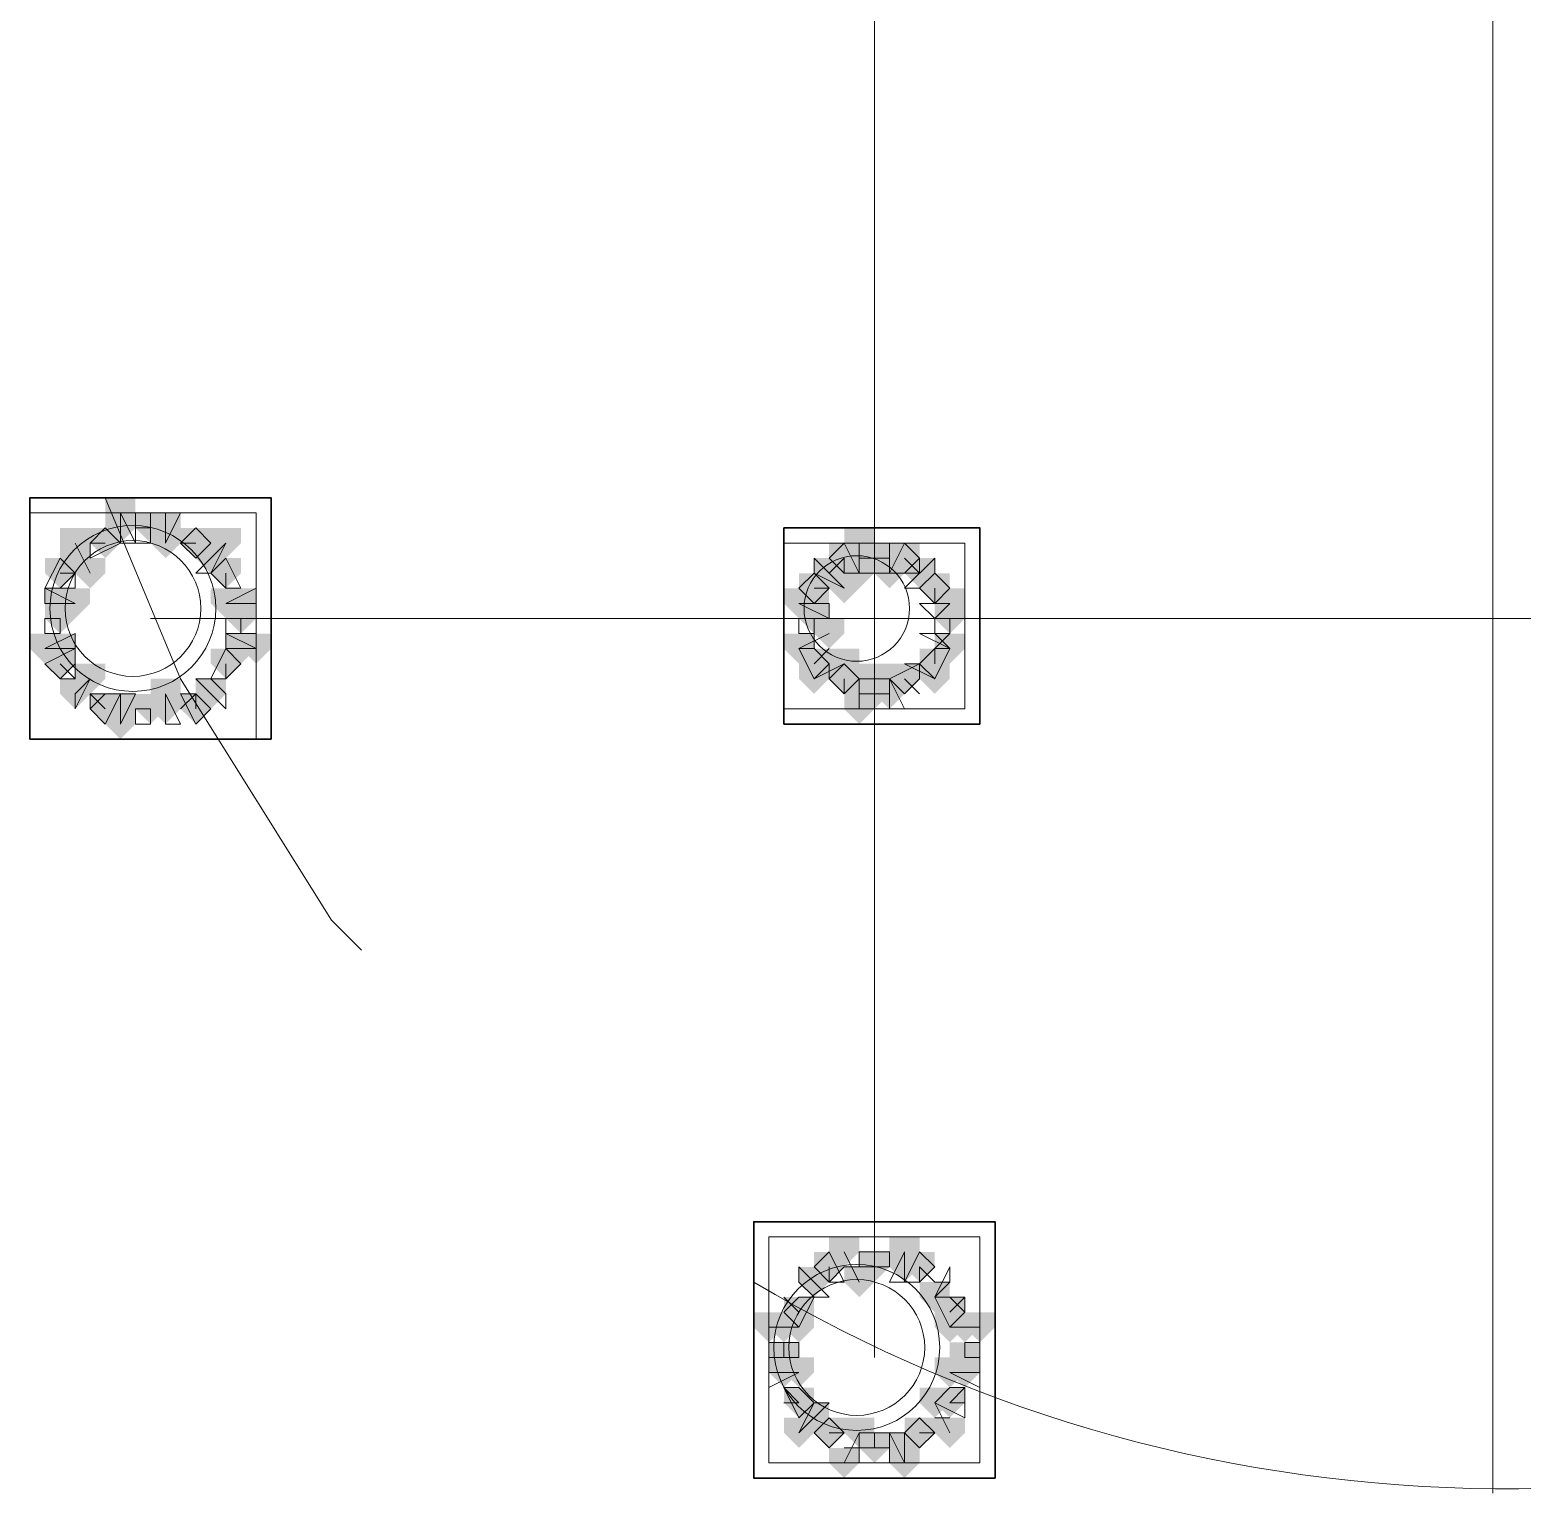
# Model space of a CAD drawing. Header units: millimetres. Extents: x 2315 to 4619, y 1334 to 1897.
# Drawn here: x 3620.1 to 3626.15, y 1548.66 to 1554.59 of the extents above; entities that cross this region are included whole.
import ezdxf

# ---------------------------------------------------------------- set-up
doc = ezdxf.new("R2010")
doc.units = ezdxf.units.MM
for name, color, linetype, true_color in [('PDF_10', 7, 'Continuous', 0x00b85c), ('PDF_AXIS', 7, 'Continuous', 0x00b85c), ('PDF_柱构件', 7, 'Continuous', 0x00b85c), ('PDF_转运站初步方案', 7, 'Continuous', 0x00b85c)]:
    doc.layers.add(name, color=color, linetype=linetype, true_color=true_color)
doc.layers.add('PDF_中心线层', color=1, linetype='Continuous')
doc.layers.add('PDF_粗实线层', color=7, linetype='Continuous')

msp = doc.modelspace()

# ---------------------------------------------------------------- hatches: boundary and pattern name
at = {"layer": 'PDF_10', "transparency": 33554559}
for points in [[(3620.5932, 1552.6298), (3620.5321, 1552.6298), (3620.5321, 1552.5687), (3620.5932, 1552.5076), (3620.6542, 1552.5687), (3620.6542, 1552.6298)], [(3620.5932, 1552.6298), (3620.5321, 1552.6298), (3620.5321, 1552.5687), (3620.5932, 1552.5076), (3620.6542, 1552.5687), (3620.6542, 1552.6298)], [(3620.4099, 1552.5687), (3620.3488, 1552.5687), (3620.3488, 1552.5076), (3620.4099, 1552.4466), (3620.471, 1552.5076), (3620.471, 1552.5687)], [(3620.4099, 1552.5687), (3620.3488, 1552.5687), (3620.3488, 1552.5076), (3620.4099, 1552.4466), (3620.471, 1552.5076), (3620.471, 1552.5687)], [(3620.7764, 1552.5687), (3620.7153, 1552.5687), (3620.7153, 1552.5076), (3620.7764, 1552.4466), (3620.8375, 1552.5076), (3620.8375, 1552.5687)], [(3620.7764, 1552.5687), (3620.7153, 1552.5687), (3620.7153, 1552.5076), (3620.7764, 1552.4466), (3620.8375, 1552.5076), (3620.8375, 1552.5687)], [(3620.7764, 1552.5687), (3620.7153, 1552.5687), (3620.7153, 1552.5076), (3620.7764, 1552.4466), (3620.8375, 1552.5076), (3620.8375, 1552.5687)], [(3623.4029, 1552.5076), (3623.3418, 1552.5076), (3623.3418, 1552.4466), (3623.4029, 1552.3855), (3623.464, 1552.4466), (3623.464, 1552.5076)], [(3623.4029, 1552.5076), (3623.3418, 1552.5076), (3623.3418, 1552.4466), (3623.4029, 1552.3855), (3623.464, 1552.4466), (3623.464, 1552.5076)], [(3623.525, 1552.5076), (3623.464, 1552.5076), (3623.464, 1552.4466), (3623.525, 1552.3855), (3623.5861, 1552.4466), (3623.5861, 1552.5076)], [(3623.525, 1552.5076), (3623.464, 1552.5076), (3623.464, 1552.4466), (3623.525, 1552.3855), (3623.5861, 1552.4466), (3623.5861, 1552.5076)], [(3623.6472, 1552.5076), (3623.5861, 1552.5076), (3623.5861, 1552.4466), (3623.6472, 1552.3855), (3623.7083, 1552.4466), (3623.7083, 1552.5076)], [(3623.6472, 1552.5076), (3623.5861, 1552.5076), (3623.5861, 1552.4466), (3623.6472, 1552.3855), (3623.7083, 1552.4466), (3623.7083, 1552.5076)], [(3620.2267, 1552.4466), (3620.1656, 1552.4466), (3620.1656, 1552.3855), (3620.2267, 1552.3244), (3620.2877, 1552.3855), (3620.2877, 1552.4466)], [(3620.2267, 1552.4466), (3620.1656, 1552.4466), (3620.1656, 1552.3855), (3620.2267, 1552.3244), (3620.2877, 1552.3855), (3620.2877, 1552.4466)], [(3620.8986, 1552.4466), (3620.8375, 1552.4466), (3620.8375, 1552.3855), (3620.8986, 1552.3244), (3620.9596, 1552.3855), (3620.9596, 1552.4466)], [(3620.8986, 1552.4466), (3620.8375, 1552.4466), (3620.8375, 1552.3855), (3620.8986, 1552.3244), (3620.9596, 1552.3855), (3620.9596, 1552.4466)], [(3620.8986, 1552.4466), (3620.8375, 1552.4466), (3620.8375, 1552.3855), (3620.8986, 1552.3244), (3620.9596, 1552.3855), (3620.9596, 1552.4466)], [(3623.2807, 1552.3855), (3623.2196, 1552.3855), (3623.2196, 1552.3244), (3623.2807, 1552.2633), (3623.3418, 1552.3244), (3623.3418, 1552.3855)], [(3623.2807, 1552.3855), (3623.2196, 1552.3855), (3623.2196, 1552.3244), (3623.2807, 1552.2633), (3623.3418, 1552.3244), (3623.3418, 1552.3855)], [(3623.7694, 1552.3855), (3623.7083, 1552.3855), (3623.7083, 1552.3244), (3623.7694, 1552.2633), (3623.8305, 1552.3244), (3623.8305, 1552.3855)], [(3623.7694, 1552.3855), (3623.7083, 1552.3855), (3623.7083, 1552.3244), (3623.7694, 1552.2633), (3623.8305, 1552.3244), (3623.8305, 1552.3855)], [(3623.7694, 1552.3855), (3623.7083, 1552.3855), (3623.7083, 1552.3244), (3623.7694, 1552.2633), (3623.8305, 1552.3244), (3623.8305, 1552.3855)], [(3620.2267, 1552.2633), (3620.1656, 1552.2633), (3620.1656, 1552.2022), (3620.2267, 1552.1412), (3620.2877, 1552.2022), (3620.2877, 1552.2633)], [(3620.2267, 1552.2633), (3620.1656, 1552.2633), (3620.1656, 1552.2022), (3620.2267, 1552.1412), (3620.2877, 1552.2022), (3620.2877, 1552.2633)], [(3620.9596, 1552.2633), (3620.8986, 1552.2633), (3620.8986, 1552.2022), (3620.9596, 1552.1412), (3621.0207, 1552.2022), (3621.0207, 1552.2633)], [(3620.9596, 1552.2633), (3620.8986, 1552.2633), (3620.8986, 1552.2022), (3620.9596, 1552.1412), (3621.0207, 1552.2022), (3621.0207, 1552.2633)], [(3623.2807, 1552.2633), (3623.2196, 1552.2633), (3623.2196, 1552.2022), (3623.2807, 1552.1412), (3623.3418, 1552.2022), (3623.3418, 1552.2633)], [(3623.2807, 1552.2633), (3623.2196, 1552.2633), (3623.2196, 1552.2022), (3623.2807, 1552.1412), (3623.3418, 1552.2022), (3623.3418, 1552.2633)], [(3623.8305, 1552.2633), (3623.7694, 1552.2633), (3623.7694, 1552.2022), (3623.8305, 1552.1412), (3623.8915, 1552.2022), (3623.8915, 1552.2633)], [(3623.8305, 1552.2633), (3623.7694, 1552.2633), (3623.7694, 1552.2022), (3623.8305, 1552.1412), (3623.8915, 1552.2022), (3623.8915, 1552.2633)], [(3620.2267, 1552.0801), (3620.1656, 1552.0801), (3620.1656, 1552.019), (3620.2267, 1551.9579), (3620.2877, 1552.019), (3620.2877, 1552.0801)], [(3620.2267, 1552.0801), (3620.1656, 1552.0801), (3620.1656, 1552.019), (3620.2267, 1551.9579), (3620.2877, 1552.019), (3620.2877, 1552.0801)], [(3620.8986, 1552.0801), (3620.8375, 1552.0801), (3620.8375, 1552.019), (3620.8986, 1551.9579), (3620.9596, 1552.019), (3620.9596, 1552.0801)], [(3620.8986, 1552.0801), (3620.8375, 1552.0801), (3620.8375, 1552.019), (3620.8986, 1551.9579), (3620.9596, 1552.019), (3620.9596, 1552.0801)], [(3623.2807, 1552.0801), (3623.2196, 1552.0801), (3623.2196, 1552.019), (3623.2807, 1551.9579), (3623.3418, 1552.019), (3623.3418, 1552.0801)], [(3623.2807, 1552.0801), (3623.2196, 1552.0801), (3623.2196, 1552.019), (3623.2807, 1551.9579), (3623.3418, 1552.019), (3623.3418, 1552.0801)], [(3623.7694, 1552.0801), (3623.7083, 1552.0801), (3623.7083, 1552.019), (3623.7694, 1551.9579), (3623.8305, 1552.019), (3623.8305, 1552.0801)], [(3623.7694, 1552.0801), (3623.7083, 1552.0801), (3623.7083, 1552.019), (3623.7694, 1551.9579), (3623.8305, 1552.019), (3623.8305, 1552.0801)], [(3623.4029, 1552.019), (3623.3418, 1552.019), (3623.3418, 1551.9579), (3623.4029, 1551.8968), (3623.464, 1551.9579), (3623.464, 1552.019)], [(3623.4029, 1552.019), (3623.3418, 1552.019), (3623.3418, 1551.9579), (3623.4029, 1551.8968), (3623.464, 1551.9579), (3623.464, 1552.019)], [(3623.6472, 1552.019), (3623.5861, 1552.019), (3623.5861, 1551.9579), (3623.6472, 1551.8968), (3623.7083, 1551.9579), (3623.7083, 1552.019)], [(3623.6472, 1552.019), (3623.5861, 1552.019), (3623.5861, 1551.9579), (3623.6472, 1551.8968), (3623.7083, 1551.9579), (3623.7083, 1552.019)], [(3623.525, 1551.9579), (3623.464, 1551.9579), (3623.464, 1551.8968), (3623.525, 1551.8357), (3623.5861, 1551.8968), (3623.5861, 1551.9579)], [(3623.525, 1551.9579), (3623.464, 1551.9579), (3623.464, 1551.8968), (3623.525, 1551.8357), (3623.5861, 1551.8968), (3623.5861, 1551.9579)], [(3620.4099, 1551.8968), (3620.3488, 1551.8968), (3620.3488, 1551.8357), (3620.4099, 1551.7747), (3620.471, 1551.8357), (3620.471, 1551.8968)], [(3620.4099, 1551.8968), (3620.3488, 1551.8968), (3620.3488, 1551.8357), (3620.4099, 1551.7747), (3620.471, 1551.8357), (3620.471, 1551.8968)], [(3620.5932, 1551.8968), (3620.5321, 1551.8968), (3620.5321, 1551.8357), (3620.5932, 1551.7747), (3620.6542, 1551.8357), (3620.6542, 1551.8968)], [(3620.5932, 1551.8968), (3620.5321, 1551.8968), (3620.5321, 1551.8357), (3620.5932, 1551.7747), (3620.6542, 1551.8357), (3620.6542, 1551.8968)], [(3620.7764, 1551.8968), (3620.7153, 1551.8968), (3620.7153, 1551.8357), (3620.7764, 1551.7747), (3620.8375, 1551.8357), (3620.8375, 1551.8968)], [(3620.7764, 1551.8968), (3620.7153, 1551.8968), (3620.7153, 1551.8357), (3620.7764, 1551.7747), (3620.8375, 1551.8357), (3620.8375, 1551.8968)], [(3623.3418, 1549.6368), (3623.2807, 1549.6368), (3623.2807, 1549.5757), (3623.3418, 1549.5147), (3623.4029, 1549.5757), (3623.4029, 1549.6368)], [(3623.3418, 1549.6368), (3623.2807, 1549.6368), (3623.2807, 1549.5757), (3623.3418, 1549.5147), (3623.4029, 1549.5757), (3623.4029, 1549.6368)], [(3623.525, 1549.6368), (3623.464, 1549.6368), (3623.464, 1549.5757), (3623.525, 1549.5147), (3623.5861, 1549.5757), (3623.5861, 1549.6368)], [(3623.525, 1549.6368), (3623.464, 1549.6368), (3623.464, 1549.5757), (3623.525, 1549.5147), (3623.5861, 1549.5757), (3623.5861, 1549.6368)], [(3623.7083, 1549.6368), (3623.6472, 1549.6368), (3623.6472, 1549.5757), (3623.7083, 1549.5147), (3623.7694, 1549.5757), (3623.7694, 1549.6368)], [(3623.7083, 1549.6368), (3623.6472, 1549.6368), (3623.6472, 1549.5757), (3623.7083, 1549.5147), (3623.7694, 1549.5757), (3623.7694, 1549.6368)], [(3623.2196, 1549.4536), (3623.1586, 1549.4536), (3623.1586, 1549.3925), (3623.2196, 1549.3314), (3623.2807, 1549.3925), (3623.2807, 1549.4536)], [(3623.2196, 1549.4536), (3623.1586, 1549.4536), (3623.1586, 1549.3925), (3623.2196, 1549.3314), (3623.2807, 1549.3925), (3623.2807, 1549.4536)], [(3623.8305, 1549.4536), (3623.7694, 1549.4536), (3623.7694, 1549.3925), (3623.8305, 1549.3314), (3623.8915, 1549.3925), (3623.8915, 1549.4536)], [(3623.8305, 1549.4536), (3623.7694, 1549.4536), (3623.7694, 1549.3925), (3623.8305, 1549.3314), (3623.8915, 1549.3925), (3623.8915, 1549.4536)], [(3623.1586, 1549.2703), (3623.0975, 1549.2703), (3623.0975, 1549.2093), (3623.1586, 1549.1482), (3623.2196, 1549.2093), (3623.2196, 1549.2703)], [(3623.1586, 1549.2703), (3623.0975, 1549.2703), (3623.0975, 1549.2093), (3623.1586, 1549.1482), (3623.2196, 1549.2093), (3623.2196, 1549.2703)], [(3623.1586, 1549.2703), (3623.0975, 1549.2703), (3623.0975, 1549.2093), (3623.1586, 1549.1482), (3623.2196, 1549.2093), (3623.2196, 1549.2703)], [(3623.8915, 1549.2703), (3623.8305, 1549.2703), (3623.8305, 1549.2093), (3623.8915, 1549.1482), (3623.9526, 1549.2093), (3623.9526, 1549.2703)], [(3623.8915, 1549.2703), (3623.8305, 1549.2703), (3623.8305, 1549.2093), (3623.8915, 1549.1482), (3623.9526, 1549.2093), (3623.9526, 1549.2703)], [(3623.2196, 1549.0871), (3623.1586, 1549.0871), (3623.1586, 1549.026), (3623.2196, 1548.9649), (3623.2807, 1549.026), (3623.2807, 1549.0871)], [(3623.2196, 1549.0871), (3623.1586, 1549.0871), (3623.1586, 1549.026), (3623.2196, 1548.9649), (3623.2807, 1549.026), (3623.2807, 1549.0871)], [(3623.8305, 1549.0871), (3623.7694, 1549.0871), (3623.7694, 1549.026), (3623.8305, 1548.9649), (3623.8915, 1549.026), (3623.8915, 1549.0871)], [(3623.8305, 1549.0871), (3623.7694, 1549.0871), (3623.7694, 1549.026), (3623.8305, 1548.9649), (3623.8915, 1549.026), (3623.8915, 1549.0871)], [(3623.3418, 1548.9649), (3623.2807, 1548.9649), (3623.2807, 1548.9039), (3623.3418, 1548.8428), (3623.4029, 1548.9039), (3623.4029, 1548.9649)], [(3623.3418, 1548.9649), (3623.2807, 1548.9649), (3623.2807, 1548.9039), (3623.3418, 1548.8428), (3623.4029, 1548.9039), (3623.4029, 1548.9649)], [(3623.3418, 1548.9649), (3623.2807, 1548.9649), (3623.2807, 1548.9039), (3623.3418, 1548.8428), (3623.4029, 1548.9039), (3623.4029, 1548.9649)], [(3623.7083, 1548.9649), (3623.6472, 1548.9649), (3623.6472, 1548.9039), (3623.7083, 1548.8428), (3623.7694, 1548.9039), (3623.7694, 1548.9649)], [(3623.7083, 1548.9649), (3623.6472, 1548.9649), (3623.6472, 1548.9039), (3623.7083, 1548.8428), (3623.7694, 1548.9039), (3623.7694, 1548.9649)], [(3623.7083, 1548.9649), (3623.6472, 1548.9649), (3623.6472, 1548.9039), (3623.7083, 1548.8428), (3623.7694, 1548.9039), (3623.7694, 1548.9649)], [(3623.525, 1548.9039), (3623.464, 1548.9039), (3623.464, 1548.8428), (3623.525, 1548.7817), (3623.5861, 1548.8428), (3623.5861, 1548.9039)], [(3623.525, 1548.9039), (3623.464, 1548.9039), (3623.464, 1548.8428), (3623.525, 1548.7817), (3623.5861, 1548.8428), (3623.5861, 1548.9039)]]:
    msp.add_hatch(color=256, dxfattribs=at).paths.add_polyline_path(points)
at = {"layer": 'PDF_柱构件', "transparency": 33554559}
for points in [[(3620.471, 1552.6909), (3620.4099, 1552.6909), (3620.4099, 1552.6298), (3620.471, 1552.5687), (3620.5321, 1552.6298), (3620.5321, 1552.6909)], [(3620.471, 1552.6298), (3620.4099, 1552.6298), (3620.4099, 1552.5687), (3620.471, 1552.5076), (3620.5321, 1552.5687), (3620.5321, 1552.6298)], [(3620.6542, 1552.6298), (3620.5932, 1552.6298), (3620.5932, 1552.5687), (3620.6542, 1552.5076), (3620.7153, 1552.5687), (3620.7153, 1552.6298)], [(3620.2877, 1552.5687), (3620.2267, 1552.5687), (3620.2267, 1552.5076), (3620.2877, 1552.4466), (3620.3488, 1552.5076), (3620.3488, 1552.5687)], [(3620.6542, 1552.5687), (3620.5932, 1552.5687), (3620.5932, 1552.5076), (3620.6542, 1552.4466), (3620.7153, 1552.5076), (3620.7153, 1552.5687)], [(3620.8986, 1552.5687), (3620.8375, 1552.5687), (3620.8375, 1552.5076), (3620.8986, 1552.4466), (3620.9596, 1552.5076), (3620.9596, 1552.5687)], [(3623.464, 1552.5687), (3623.4029, 1552.5687), (3623.4029, 1552.5076), (3623.464, 1552.4466), (3623.525, 1552.5076), (3623.525, 1552.5687)], [(3620.2877, 1552.5076), (3620.2267, 1552.5076), (3620.2267, 1552.4466), (3620.2877, 1552.3855), (3620.3488, 1552.4466), (3620.3488, 1552.5076)], [(3620.8375, 1552.5076), (3620.7764, 1552.5076), (3620.7764, 1552.4466), (3620.8375, 1552.3855), (3620.8986, 1552.4466), (3620.8986, 1552.5076)], [(3623.464, 1552.5076), (3623.4029, 1552.5076), (3623.4029, 1552.4466), (3623.464, 1552.3855), (3623.525, 1552.4466), (3623.525, 1552.5076)], [(3623.5861, 1552.5076), (3623.525, 1552.5076), (3623.525, 1552.4466), (3623.5861, 1552.3855), (3623.6472, 1552.4466), (3623.6472, 1552.5076)], [(3620.3488, 1552.4466), (3620.2877, 1552.4466), (3620.2877, 1552.3855), (3620.3488, 1552.3244), (3620.4099, 1552.3855), (3620.4099, 1552.4466)], [(3623.3418, 1552.4466), (3623.2807, 1552.4466), (3623.2807, 1552.3855), (3623.3418, 1552.3244), (3623.4029, 1552.3855), (3623.4029, 1552.4466)], [(3623.464, 1552.4466), (3623.4029, 1552.4466), (3623.4029, 1552.3855), (3623.464, 1552.3244), (3623.525, 1552.3855), (3623.525, 1552.4466)], [(3623.5861, 1552.4466), (3623.525, 1552.4466), (3623.525, 1552.3855), (3623.5861, 1552.3244), (3623.6472, 1552.3855), (3623.6472, 1552.4466)], [(3623.7083, 1552.4466), (3623.6472, 1552.4466), (3623.6472, 1552.3855), (3623.7083, 1552.3244), (3623.7694, 1552.3855), (3623.7694, 1552.4466)], [(3623.4029, 1552.3855), (3623.3418, 1552.3855), (3623.3418, 1552.3244), (3623.4029, 1552.2633), (3623.464, 1552.3244), (3623.464, 1552.3855)], [(3620.2267, 1552.3244), (3620.1656, 1552.3244), (3620.1656, 1552.2633), (3620.2267, 1552.2022), (3620.2877, 1552.2633), (3620.2877, 1552.3244)], [(3620.2877, 1552.3244), (3620.2267, 1552.3244), (3620.2267, 1552.2633), (3620.2877, 1552.2022), (3620.3488, 1552.2633), (3620.3488, 1552.3244)], [(3620.8986, 1552.3244), (3620.8375, 1552.3244), (3620.8375, 1552.2633), (3620.8986, 1552.2022), (3620.9596, 1552.2633), (3620.9596, 1552.3244)], [(3620.9596, 1552.3244), (3620.8986, 1552.3244), (3620.8986, 1552.2633), (3620.9596, 1552.2022), (3621.0207, 1552.2633), (3621.0207, 1552.3244)], [(3623.2196, 1552.3244), (3623.1586, 1552.3244), (3623.1586, 1552.2633), (3623.2196, 1552.2022), (3623.2807, 1552.2633), (3623.2807, 1552.3244)], [(3623.2807, 1552.3244), (3623.2196, 1552.3244), (3623.2196, 1552.2633), (3623.2807, 1552.2022), (3623.3418, 1552.2633), (3623.3418, 1552.3244)], [(3623.8305, 1552.3244), (3623.7694, 1552.3244), (3623.7694, 1552.2633), (3623.8305, 1552.2022), (3623.8915, 1552.2633), (3623.8915, 1552.3244)], [(3623.3418, 1552.2022), (3623.2807, 1552.2022), (3623.2807, 1552.1412), (3623.3418, 1552.0801), (3623.4029, 1552.1412), (3623.4029, 1552.2022)], [(3620.1656, 1552.1412), (3620.1045, 1552.1412), (3620.1045, 1552.0801), (3620.1656, 1552.019), (3620.2267, 1552.0801), (3620.2267, 1552.1412)], [(3620.2267, 1552.1412), (3620.1656, 1552.1412), (3620.1656, 1552.0801), (3620.2267, 1552.019), (3620.2877, 1552.0801), (3620.2877, 1552.1412)], [(3620.9596, 1552.1412), (3620.8986, 1552.1412), (3620.8986, 1552.0801), (3620.9596, 1552.019), (3621.0207, 1552.0801), (3621.0207, 1552.1412)], [(3621.0207, 1552.1412), (3620.9596, 1552.1412), (3620.9596, 1552.0801), (3621.0207, 1552.019), (3621.0818, 1552.0801), (3621.0818, 1552.1412)], [(3623.2196, 1552.1412), (3623.1586, 1552.1412), (3623.1586, 1552.0801), (3623.2196, 1552.019), (3623.2807, 1552.0801), (3623.2807, 1552.1412)], [(3623.8305, 1552.1412), (3623.7694, 1552.1412), (3623.7694, 1552.0801), (3623.8305, 1552.019), (3623.8915, 1552.0801), (3623.8915, 1552.1412)], [(3623.4029, 1552.0801), (3623.3418, 1552.0801), (3623.3418, 1552.019), (3623.4029, 1551.9579), (3623.464, 1552.019), (3623.464, 1552.0801)], [(3620.3488, 1552.019), (3620.2877, 1552.019), (3620.2877, 1551.9579), (3620.3488, 1551.8968), (3620.4099, 1551.9579), (3620.4099, 1552.019)], [(3623.2807, 1552.019), (3623.2196, 1552.019), (3623.2196, 1551.9579), (3623.2807, 1551.8968), (3623.3418, 1551.9579), (3623.3418, 1552.019)], [(3623.464, 1552.019), (3623.4029, 1552.019), (3623.4029, 1551.9579), (3623.464, 1551.8968), (3623.525, 1551.9579), (3623.525, 1552.019)], [(3623.5861, 1552.019), (3623.525, 1552.019), (3623.525, 1551.9579), (3623.5861, 1551.8968), (3623.6472, 1551.9579), (3623.6472, 1552.019)], [(3623.7694, 1552.019), (3623.7083, 1552.019), (3623.7083, 1551.9579), (3623.7694, 1551.8968), (3623.8305, 1551.9579), (3623.8305, 1552.019)], [(3620.2877, 1551.9579), (3620.2267, 1551.9579), (3620.2267, 1551.8968), (3620.2877, 1551.8357), (3620.3488, 1551.8968), (3620.3488, 1551.9579)], [(3620.6542, 1551.9579), (3620.5932, 1551.9579), (3620.5932, 1551.8968), (3620.6542, 1551.8357), (3620.7153, 1551.8968), (3620.7153, 1551.9579)], [(3620.8375, 1551.9579), (3620.7764, 1551.9579), (3620.7764, 1551.8968), (3620.8375, 1551.8357), (3620.8986, 1551.8968), (3620.8986, 1551.9579)], [(3623.464, 1551.9579), (3623.4029, 1551.9579), (3623.4029, 1551.8968), (3623.464, 1551.8357), (3623.525, 1551.8968), (3623.525, 1551.9579)], [(3623.5861, 1551.9579), (3623.525, 1551.9579), (3623.525, 1551.8968), (3623.5861, 1551.8357), (3623.6472, 1551.8968), (3623.6472, 1551.9579)], [(3620.471, 1551.8968), (3620.4099, 1551.8968), (3620.4099, 1551.8357), (3620.471, 1551.7747), (3620.5321, 1551.8357), (3620.5321, 1551.8968)], [(3620.6542, 1551.8968), (3620.5932, 1551.8968), (3620.5932, 1551.8357), (3620.6542, 1551.7747), (3620.7153, 1551.8357), (3620.7153, 1551.8968)], [(3623.464, 1551.8968), (3623.4029, 1551.8968), (3623.4029, 1551.8357), (3623.464, 1551.7747), (3623.525, 1551.8357), (3623.525, 1551.8968)], [(3620.471, 1551.8357), (3620.4099, 1551.8357), (3620.4099, 1551.7747), (3620.471, 1551.7136), (3620.5321, 1551.7747), (3620.5321, 1551.8357)], [(3623.4029, 1549.6979), (3623.3418, 1549.6979), (3623.3418, 1549.6368), (3623.4029, 1549.5757), (3623.464, 1549.6368), (3623.464, 1549.6979)], [(3623.6472, 1549.6979), (3623.5861, 1549.6979), (3623.5861, 1549.6368), (3623.6472, 1549.5757), (3623.7083, 1549.6368), (3623.7083, 1549.6979)], [(3623.6472, 1549.6368), (3623.5861, 1549.6368), (3623.5861, 1549.5757), (3623.6472, 1549.5147), (3623.7083, 1549.5757), (3623.7083, 1549.6368)], [(3623.2807, 1549.5757), (3623.2196, 1549.5757), (3623.2196, 1549.5147), (3623.2807, 1549.4536), (3623.3418, 1549.5147), (3623.3418, 1549.5757)], [(3623.464, 1549.5757), (3623.4029, 1549.5757), (3623.4029, 1549.5147), (3623.464, 1549.4536), (3623.525, 1549.5147), (3623.525, 1549.5757)], [(3623.7694, 1549.5147), (3623.7083, 1549.5147), (3623.7083, 1549.4536), (3623.7694, 1549.3925), (3623.8305, 1549.4536), (3623.8305, 1549.5147)], [(3623.0975, 1549.3925), (3623.0364, 1549.3925), (3623.0364, 1549.3314), (3623.0975, 1549.2703), (3623.1586, 1549.3314), (3623.1586, 1549.3925)], [(3623.1586, 1549.3925), (3623.0975, 1549.3925), (3623.0975, 1549.3314), (3623.1586, 1549.2703), (3623.2196, 1549.3314), (3623.2196, 1549.3925)], [(3623.2196, 1549.3925), (3623.1586, 1549.3925), (3623.1586, 1549.3314), (3623.2196, 1549.2703), (3623.2807, 1549.3314), (3623.2807, 1549.3925)], [(3623.8305, 1549.3925), (3623.7694, 1549.3925), (3623.7694, 1549.3314), (3623.8305, 1549.2703), (3623.8915, 1549.3314), (3623.8915, 1549.3925)], [(3623.8915, 1549.3925), (3623.8305, 1549.3925), (3623.8305, 1549.3314), (3623.8915, 1549.2703), (3623.9526, 1549.3314), (3623.9526, 1549.3925)], [(3623.9526, 1549.3925), (3623.8915, 1549.3925), (3623.8915, 1549.3314), (3623.9526, 1549.2703), (3624.0137, 1549.3314), (3624.0137, 1549.3925)], [(3623.1586, 1549.2093), (3623.0975, 1549.2093), (3623.0975, 1549.1482), (3623.1586, 1549.0871), (3623.2196, 1549.1482), (3623.2196, 1549.2093)], [(3623.2196, 1549.2093), (3623.1586, 1549.2093), (3623.1586, 1549.1482), (3623.2196, 1549.0871), (3623.2807, 1549.1482), (3623.2807, 1549.2093)], [(3623.8305, 1549.2093), (3623.7694, 1549.2093), (3623.7694, 1549.1482), (3623.8305, 1549.0871), (3623.8915, 1549.1482), (3623.8915, 1549.2093)], [(3623.8915, 1549.2093), (3623.8305, 1549.2093), (3623.8305, 1549.1482), (3623.8915, 1549.0871), (3623.9526, 1549.1482), (3623.9526, 1549.2093)], [(3623.7694, 1549.0871), (3623.7083, 1549.0871), (3623.7083, 1549.026), (3623.7694, 1548.9649), (3623.8305, 1549.026), (3623.8305, 1549.0871)], [(3623.2807, 1549.026), (3623.2196, 1549.026), (3623.2196, 1548.9649), (3623.2807, 1548.9039), (3623.3418, 1548.9649), (3623.3418, 1549.026)], [(3623.2196, 1548.9649), (3623.1586, 1548.9649), (3623.1586, 1548.9039), (3623.2196, 1548.8428), (3623.2807, 1548.9039), (3623.2807, 1548.9649)], [(3623.464, 1548.9649), (3623.4029, 1548.9649), (3623.4029, 1548.9039), (3623.464, 1548.8428), (3623.525, 1548.9039), (3623.525, 1548.9649)], [(3623.8305, 1548.9649), (3623.7694, 1548.9649), (3623.7694, 1548.9039), (3623.8305, 1548.8428), (3623.8915, 1548.9039), (3623.8915, 1548.9649)], [(3623.6472, 1548.9039), (3623.5861, 1548.9039), (3623.5861, 1548.8428), (3623.6472, 1548.7817), (3623.7083, 1548.8428), (3623.7083, 1548.9039)], [(3623.4029, 1548.8428), (3623.3418, 1548.8428), (3623.3418, 1548.7817), (3623.4029, 1548.7206), (3623.464, 1548.7817), (3623.464, 1548.8428)], [(3623.6472, 1548.8428), (3623.5861, 1548.8428), (3623.5861, 1548.7817), (3623.6472, 1548.7206), (3623.7083, 1548.7817), (3623.7083, 1548.8428)]]:
    msp.add_hatch(color=256, dxfattribs=at).paths.add_polyline_path(points)
at = {"layer": 'PDF_转运站初步方案', "transparency": 33554559}
for points in [[(3620.5932, 1552.6298), (3620.5321, 1552.6298), (3620.5321, 1552.5687), (3620.5932, 1552.5076), (3620.6542, 1552.5687), (3620.6542, 1552.6298)], [(3620.5932, 1552.6298), (3620.5321, 1552.6298), (3620.5321, 1552.5687), (3620.5932, 1552.5076), (3620.6542, 1552.5687), (3620.6542, 1552.6298)], [(3620.4099, 1552.5687), (3620.3488, 1552.5687), (3620.3488, 1552.5076), (3620.4099, 1552.4466), (3620.471, 1552.5076), (3620.471, 1552.5687)], [(3620.4099, 1552.5687), (3620.3488, 1552.5687), (3620.3488, 1552.5076), (3620.4099, 1552.4466), (3620.471, 1552.5076), (3620.471, 1552.5687)], [(3620.7764, 1552.5687), (3620.7153, 1552.5687), (3620.7153, 1552.5076), (3620.7764, 1552.4466), (3620.8375, 1552.5076), (3620.8375, 1552.5687)], [(3620.7764, 1552.5687), (3620.7153, 1552.5687), (3620.7153, 1552.5076), (3620.7764, 1552.4466), (3620.8375, 1552.5076), (3620.8375, 1552.5687)], [(3623.4029, 1552.5076), (3623.3418, 1552.5076), (3623.3418, 1552.4466), (3623.4029, 1552.3855), (3623.464, 1552.4466), (3623.464, 1552.5076)], [(3623.4029, 1552.5076), (3623.3418, 1552.5076), (3623.3418, 1552.4466), (3623.4029, 1552.3855), (3623.464, 1552.4466), (3623.464, 1552.5076)], [(3623.525, 1552.5076), (3623.464, 1552.5076), (3623.464, 1552.4466), (3623.525, 1552.3855), (3623.5861, 1552.4466), (3623.5861, 1552.5076)], [(3623.525, 1552.5076), (3623.464, 1552.5076), (3623.464, 1552.4466), (3623.525, 1552.3855), (3623.5861, 1552.4466), (3623.5861, 1552.5076)], [(3623.6472, 1552.5076), (3623.5861, 1552.5076), (3623.5861, 1552.4466), (3623.6472, 1552.3855), (3623.7083, 1552.4466), (3623.7083, 1552.5076)], [(3623.6472, 1552.5076), (3623.5861, 1552.5076), (3623.5861, 1552.4466), (3623.6472, 1552.3855), (3623.7083, 1552.4466), (3623.7083, 1552.5076)], [(3620.2267, 1552.4466), (3620.1656, 1552.4466), (3620.1656, 1552.3855), (3620.2267, 1552.3244), (3620.2877, 1552.3855), (3620.2877, 1552.4466)], [(3620.2267, 1552.4466), (3620.1656, 1552.4466), (3620.1656, 1552.3855), (3620.2267, 1552.3244), (3620.2877, 1552.3855), (3620.2877, 1552.4466)], [(3620.8986, 1552.4466), (3620.8375, 1552.4466), (3620.8375, 1552.3855), (3620.8986, 1552.3244), (3620.9596, 1552.3855), (3620.9596, 1552.4466)], [(3620.8986, 1552.4466), (3620.8375, 1552.4466), (3620.8375, 1552.3855), (3620.8986, 1552.3244), (3620.9596, 1552.3855), (3620.9596, 1552.4466)], [(3623.2807, 1552.3855), (3623.2196, 1552.3855), (3623.2196, 1552.3244), (3623.2807, 1552.2633), (3623.3418, 1552.3244), (3623.3418, 1552.3855)], [(3623.2807, 1552.3855), (3623.2196, 1552.3855), (3623.2196, 1552.3244), (3623.2807, 1552.2633), (3623.3418, 1552.3244), (3623.3418, 1552.3855)], [(3623.7694, 1552.3855), (3623.7083, 1552.3855), (3623.7083, 1552.3244), (3623.7694, 1552.2633), (3623.8305, 1552.3244), (3623.8305, 1552.3855)], [(3623.7694, 1552.3855), (3623.7083, 1552.3855), (3623.7083, 1552.3244), (3623.7694, 1552.2633), (3623.8305, 1552.3244), (3623.8305, 1552.3855)], [(3620.2267, 1552.2633), (3620.1656, 1552.2633), (3620.1656, 1552.2022), (3620.2267, 1552.1412), (3620.2877, 1552.2022), (3620.2877, 1552.2633)], [(3620.2267, 1552.2633), (3620.1656, 1552.2633), (3620.1656, 1552.2022), (3620.2267, 1552.1412), (3620.2877, 1552.2022), (3620.2877, 1552.2633)], [(3620.9596, 1552.2633), (3620.8986, 1552.2633), (3620.8986, 1552.2022), (3620.9596, 1552.1412), (3621.0207, 1552.2022), (3621.0207, 1552.2633)], [(3620.9596, 1552.2633), (3620.8986, 1552.2633), (3620.8986, 1552.2022), (3620.9596, 1552.1412), (3621.0207, 1552.2022), (3621.0207, 1552.2633)], [(3623.2807, 1552.2633), (3623.2196, 1552.2633), (3623.2196, 1552.2022), (3623.2807, 1552.1412), (3623.3418, 1552.2022), (3623.3418, 1552.2633)], [(3623.2807, 1552.2633), (3623.2196, 1552.2633), (3623.2196, 1552.2022), (3623.2807, 1552.1412), (3623.3418, 1552.2022), (3623.3418, 1552.2633)], [(3623.8305, 1552.2633), (3623.7694, 1552.2633), (3623.7694, 1552.2022), (3623.8305, 1552.1412), (3623.8915, 1552.2022), (3623.8915, 1552.2633)], [(3623.8305, 1552.2633), (3623.7694, 1552.2633), (3623.7694, 1552.2022), (3623.8305, 1552.1412), (3623.8915, 1552.2022), (3623.8915, 1552.2633)], [(3620.2267, 1552.0801), (3620.1656, 1552.0801), (3620.1656, 1552.019), (3620.2267, 1551.9579), (3620.2877, 1552.019), (3620.2877, 1552.0801)], [(3620.2267, 1552.0801), (3620.1656, 1552.0801), (3620.1656, 1552.019), (3620.2267, 1551.9579), (3620.2877, 1552.019), (3620.2877, 1552.0801)], [(3620.8986, 1552.0801), (3620.8375, 1552.0801), (3620.8375, 1552.019), (3620.8986, 1551.9579), (3620.9596, 1552.019), (3620.9596, 1552.0801)], [(3620.8986, 1552.0801), (3620.8375, 1552.0801), (3620.8375, 1552.019), (3620.8986, 1551.9579), (3620.9596, 1552.019), (3620.9596, 1552.0801)], [(3623.2807, 1552.0801), (3623.2196, 1552.0801), (3623.2196, 1552.019), (3623.2807, 1551.9579), (3623.3418, 1552.019), (3623.3418, 1552.0801)], [(3623.2807, 1552.0801), (3623.2196, 1552.0801), (3623.2196, 1552.019), (3623.2807, 1551.9579), (3623.3418, 1552.019), (3623.3418, 1552.0801)], [(3623.7694, 1552.0801), (3623.7083, 1552.0801), (3623.7083, 1552.019), (3623.7694, 1551.9579), (3623.8305, 1552.019), (3623.8305, 1552.0801)], [(3623.7694, 1552.0801), (3623.7083, 1552.0801), (3623.7083, 1552.019), (3623.7694, 1551.9579), (3623.8305, 1552.019), (3623.8305, 1552.0801)], [(3623.4029, 1552.019), (3623.3418, 1552.019), (3623.3418, 1551.9579), (3623.4029, 1551.8968), (3623.464, 1551.9579), (3623.464, 1552.019)], [(3623.4029, 1552.019), (3623.3418, 1552.019), (3623.3418, 1551.9579), (3623.4029, 1551.8968), (3623.464, 1551.9579), (3623.464, 1552.019)], [(3623.6472, 1552.019), (3623.5861, 1552.019), (3623.5861, 1551.9579), (3623.6472, 1551.8968), (3623.7083, 1551.9579), (3623.7083, 1552.019)], [(3623.6472, 1552.019), (3623.5861, 1552.019), (3623.5861, 1551.9579), (3623.6472, 1551.8968), (3623.7083, 1551.9579), (3623.7083, 1552.019)], [(3623.525, 1551.9579), (3623.464, 1551.9579), (3623.464, 1551.8968), (3623.525, 1551.8357), (3623.5861, 1551.8968), (3623.5861, 1551.9579)], [(3623.525, 1551.9579), (3623.464, 1551.9579), (3623.464, 1551.8968), (3623.525, 1551.8357), (3623.5861, 1551.8968), (3623.5861, 1551.9579)], [(3620.4099, 1551.8968), (3620.3488, 1551.8968), (3620.3488, 1551.8357), (3620.4099, 1551.7747), (3620.471, 1551.8357), (3620.471, 1551.8968)], [(3620.4099, 1551.8968), (3620.3488, 1551.8968), (3620.3488, 1551.8357), (3620.4099, 1551.7747), (3620.471, 1551.8357), (3620.471, 1551.8968)], [(3620.5932, 1551.8968), (3620.5321, 1551.8968), (3620.5321, 1551.8357), (3620.5932, 1551.7747), (3620.6542, 1551.8357), (3620.6542, 1551.8968)], [(3620.5932, 1551.8968), (3620.5321, 1551.8968), (3620.5321, 1551.8357), (3620.5932, 1551.7747), (3620.6542, 1551.8357), (3620.6542, 1551.8968)], [(3620.7764, 1551.8968), (3620.7153, 1551.8968), (3620.7153, 1551.8357), (3620.7764, 1551.7747), (3620.8375, 1551.8357), (3620.8375, 1551.8968)], [(3620.7764, 1551.8968), (3620.7153, 1551.8968), (3620.7153, 1551.8357), (3620.7764, 1551.7747), (3620.8375, 1551.8357), (3620.8375, 1551.8968)], [(3623.3418, 1549.6368), (3623.2807, 1549.6368), (3623.2807, 1549.5757), (3623.3418, 1549.5147), (3623.4029, 1549.5757), (3623.4029, 1549.6368)], [(3623.3418, 1549.6368), (3623.2807, 1549.6368), (3623.2807, 1549.5757), (3623.3418, 1549.5147), (3623.4029, 1549.5757), (3623.4029, 1549.6368)], [(3623.525, 1549.6368), (3623.464, 1549.6368), (3623.464, 1549.5757), (3623.525, 1549.5147), (3623.5861, 1549.5757), (3623.5861, 1549.6368)], [(3623.525, 1549.6368), (3623.464, 1549.6368), (3623.464, 1549.5757), (3623.525, 1549.5147), (3623.5861, 1549.5757), (3623.5861, 1549.6368)], [(3623.7083, 1549.6368), (3623.6472, 1549.6368), (3623.6472, 1549.5757), (3623.7083, 1549.5147), (3623.7694, 1549.5757), (3623.7694, 1549.6368)], [(3623.7083, 1549.6368), (3623.6472, 1549.6368), (3623.6472, 1549.5757), (3623.7083, 1549.5147), (3623.7694, 1549.5757), (3623.7694, 1549.6368)], [(3623.2196, 1549.4536), (3623.1586, 1549.4536), (3623.1586, 1549.3925), (3623.2196, 1549.3314), (3623.2807, 1549.3925), (3623.2807, 1549.4536)], [(3623.2196, 1549.4536), (3623.1586, 1549.4536), (3623.1586, 1549.3925), (3623.2196, 1549.3314), (3623.2807, 1549.3925), (3623.2807, 1549.4536)], [(3623.8305, 1549.4536), (3623.7694, 1549.4536), (3623.7694, 1549.3925), (3623.8305, 1549.3314), (3623.8915, 1549.3925), (3623.8915, 1549.4536)], [(3623.8305, 1549.4536), (3623.7694, 1549.4536), (3623.7694, 1549.3925), (3623.8305, 1549.3314), (3623.8915, 1549.3925), (3623.8915, 1549.4536)], [(3623.1586, 1549.2703), (3623.0975, 1549.2703), (3623.0975, 1549.2093), (3623.1586, 1549.1482), (3623.2196, 1549.2093), (3623.2196, 1549.2703)], [(3623.1586, 1549.2703), (3623.0975, 1549.2703), (3623.0975, 1549.2093), (3623.1586, 1549.1482), (3623.2196, 1549.2093), (3623.2196, 1549.2703)], [(3623.8915, 1549.2703), (3623.8305, 1549.2703), (3623.8305, 1549.2093), (3623.8915, 1549.1482), (3623.9526, 1549.2093), (3623.9526, 1549.2703)], [(3623.8915, 1549.2703), (3623.8305, 1549.2703), (3623.8305, 1549.2093), (3623.8915, 1549.1482), (3623.9526, 1549.2093), (3623.9526, 1549.2703)], [(3623.2196, 1549.0871), (3623.1586, 1549.0871), (3623.1586, 1549.026), (3623.2196, 1548.9649), (3623.2807, 1549.026), (3623.2807, 1549.0871)], [(3623.2196, 1549.0871), (3623.1586, 1549.0871), (3623.1586, 1549.026), (3623.2196, 1548.9649), (3623.2807, 1549.026), (3623.2807, 1549.0871)], [(3623.8305, 1549.0871), (3623.7694, 1549.0871), (3623.7694, 1549.026), (3623.8305, 1548.9649), (3623.8915, 1549.026), (3623.8915, 1549.0871)], [(3623.8305, 1549.0871), (3623.7694, 1549.0871), (3623.7694, 1549.026), (3623.8305, 1548.9649), (3623.8915, 1549.026), (3623.8915, 1549.0871)], [(3623.3418, 1548.9649), (3623.2807, 1548.9649), (3623.2807, 1548.9039), (3623.3418, 1548.8428), (3623.4029, 1548.9039), (3623.4029, 1548.9649)], [(3623.3418, 1548.9649), (3623.2807, 1548.9649), (3623.2807, 1548.9039), (3623.3418, 1548.8428), (3623.4029, 1548.9039), (3623.4029, 1548.9649)], [(3623.7083, 1548.9649), (3623.6472, 1548.9649), (3623.6472, 1548.9039), (3623.7083, 1548.8428), (3623.7694, 1548.9039), (3623.7694, 1548.9649)], [(3623.7083, 1548.9649), (3623.6472, 1548.9649), (3623.6472, 1548.9039), (3623.7083, 1548.8428), (3623.7694, 1548.9039), (3623.7694, 1548.9649)], [(3623.525, 1548.9039), (3623.464, 1548.9039), (3623.464, 1548.8428), (3623.525, 1548.7817), (3623.5861, 1548.8428), (3623.5861, 1548.9039)], [(3623.525, 1548.9039), (3623.464, 1548.9039), (3623.464, 1548.8428), (3623.525, 1548.7817), (3623.5861, 1548.8428), (3623.5861, 1548.9039)]]:
    msp.add_hatch(color=256, dxfattribs=at).paths.add_polyline_path(points)

# ---------------------------------------------------------------- linework, layer by layer
at = {"layer": 'PDF_10', "lineweight": 18}
for points in [[(3620.5932, 1552.5076), (3620.5932, 1552.5687), (3620.5321, 1552.5687)], [(3620.3488, 1552.5076), (3620.4099, 1552.5076), (3620.3488, 1552.5076)], [(3620.7764, 1552.5076), (3620.7153, 1552.5076)], [(3623.525, 1552.4466), (3623.525, 1552.5076)], [(3623.4029, 1552.3855), (3623.4029, 1552.4466), (3623.3418, 1552.3855)], [(3623.5861, 1552.4466), (3623.464, 1552.4466)], [(3623.7083, 1552.3855), (3623.6472, 1552.4466)], [(3623.6472, 1552.3855), (3623.7083, 1552.4466)], [(3620.2267, 1552.3855), (3620.2877, 1552.3855), (3620.2267, 1552.3244)], [(3620.8986, 1552.3244), (3620.8986, 1552.3855)], [(3623.2807, 1552.3244), (3623.3418, 1552.3244), (3623.2807, 1552.2633)], [(3623.7694, 1552.2633), (3623.7694, 1552.3244)], [(3620.1656, 1552.2022), (3620.2267, 1552.2022), (3620.2267, 1552.1412)], [(3620.9596, 1552.1412), (3620.9596, 1552.2022), (3620.8986, 1552.2022)], [(3623.2196, 1552.2022), (3623.2807, 1552.2022), (3623.2807, 1552.1412)], [(3623.8305, 1552.1412), (3623.8305, 1552.2022), (3623.7694, 1552.2022)], [(3623.2807, 1552.0801), (3623.3418, 1552.019)], [(3623.3418, 1552.0801), (3623.2807, 1552.019)], [(3623.7694, 1552.019), (3623.7694, 1552.0801), (3623.7694, 1552.019)], [(3620.2267, 1552.019), (3620.2877, 1551.9579)], [(3620.2877, 1552.019), (3620.2267, 1551.9579)], [(3620.8986, 1551.9579), (3620.8986, 1552.019), (3620.8986, 1551.9579)], [(3623.3418, 1551.9579), (3623.4029, 1551.8968), (3623.4029, 1551.9579)], [(3623.525, 1551.9579), (3623.525, 1551.8968)], [(3623.6472, 1551.8968), (3623.7083, 1551.9579)], [(3623.6472, 1551.9579), (3623.7083, 1551.8968)], [(3620.3488, 1551.8968), (3620.4099, 1551.8357)], [(3620.4099, 1551.8968), (3620.3488, 1551.8357)], [(3620.7153, 1551.8357), (3620.7764, 1551.8968), (3620.7764, 1551.8357)], [(3623.464, 1551.8968), (3623.5861, 1551.8968)], [(3620.5321, 1551.8357), (3620.5932, 1551.8357), (3620.5932, 1551.7747)], [(3623.525, 1549.5757), (3623.525, 1549.6368)], [(3623.3418, 1549.5757), (3623.3418, 1549.5147), (3623.4029, 1549.5757)], [(3623.464, 1549.5757), (3623.5861, 1549.5757)], [(3623.7083, 1549.5147), (3623.7083, 1549.5757), (3623.7694, 1549.5147)], [(3623.1586, 1549.3925), (3623.2196, 1549.4536)], [(3623.2196, 1549.3925), (3623.1586, 1549.4536)], [(3623.8305, 1549.4536), (3623.8915, 1549.3925)], [(3623.8305, 1549.3925), (3623.8915, 1549.4536)], [(3623.1586, 1549.2093), (3623.1586, 1549.2703)], [(3623.8915, 1549.2703), (3623.8915, 1549.2093), (3623.9526, 1549.2093)], [(3623.1586, 1549.026), (3623.2196, 1549.026), (3623.1586, 1549.0871)], [(3623.8915, 1549.0871), (3623.8305, 1549.026), (3623.8915, 1549.026)], [(3623.4029, 1548.9039), (3623.3418, 1548.9039)], [(3623.525, 1548.9039), (3623.525, 1548.8428)], [(3623.7694, 1548.9039), (3623.7083, 1548.9039)], [(3623.5861, 1548.8428), (3623.464, 1548.8428)]]:
    msp.add_lwpolyline(points, dxfattribs=at)
at = {"layer": 'PDF_AXIS', "lineweight": 18}
for points in [[(3620.1045, 1551.7136), (3620.1045, 1552.6298), (3621.0207, 1552.6298), (3621.0207, 1551.7136)], [(3623.1586, 1551.8357), (3623.1586, 1552.5076), (3623.8915, 1552.5076), (3623.8915, 1551.8357)], [(3623.9526, 1548.7817), (3623.9526, 1549.6979), (3623.0975, 1549.6979), (3623.0975, 1548.7817)]]:
    msp.add_lwpolyline(points, close=True, dxfattribs=at)
at = {"layer": 'PDF_中心线层', "color": 112, "lineweight": 18, "true_color": 0x00b85c}
msp.add_lwpolyline([(3626.0294, 1560.6925), (3626.0294, 1548.6595)], close=True, dxfattribs=at)
for points in [[(3623.525, 1549.2093), (3623.525, 1560.1428)], [(3621.4483, 1550.8584), (3621.3261, 1550.9806), (3620.7153, 1551.9579), (3620.4099, 1552.6909)], [(3620.5932, 1552.2022), (3631.4656, 1552.2022)]]:
    msp.add_lwpolyline(points, dxfattribs=at)
msp.add_arc((3626.077, 1554.6164), 5.939, 239.20546, 0.87023, dxfattribs=at)
at = {"layer": 'PDF_柱构件', "lineweight": 18}
for points in [[(3620.471, 1552.6298), (3620.5321, 1552.5076), (3620.471, 1552.5076)], [(3620.5932, 1552.5076), (3620.5321, 1552.5076), (3620.5321, 1552.6298), (3620.5932, 1552.6298)], [(3620.7153, 1552.6298), (3620.6542, 1552.5076), (3620.6542, 1552.6298)], [(3620.471, 1552.5076), (3620.3488, 1552.4466), (3620.3488, 1552.5076), (3620.4099, 1552.5687)], [(3620.7764, 1552.4466), (3620.7153, 1552.5076), (3620.7764, 1552.5687), (3620.8375, 1552.5076)], [(3620.2877, 1552.5076), (3620.3488, 1552.3855)], [(3620.8986, 1552.5076), (3620.8375, 1552.3855), (3620.7764, 1552.3855)], [(3623.464, 1552.3855), (3623.4029, 1552.3855), (3623.3418, 1552.4466), (3623.4029, 1552.5076)], [(3623.464, 1552.5076), (3623.464, 1552.3855)], [(3623.5861, 1552.3855), (3623.464, 1552.3855), (3623.464, 1552.5076), (3623.5861, 1552.5076)], [(3623.6472, 1552.5076), (3623.5861, 1552.3855), (3623.5861, 1552.5076)], [(3623.7083, 1552.3855), (3623.5861, 1552.3855), (3623.6472, 1552.5076), (3623.7083, 1552.4466)], [(3620.2877, 1552.3855), (3620.2877, 1552.3244), (3620.1656, 1552.3244), (3620.2267, 1552.4466)], [(3620.8986, 1552.3244), (3620.8375, 1552.3855), (3620.8986, 1552.4466), (3620.9596, 1552.3244)], [(3623.2807, 1552.4466), (3623.4029, 1552.3244), (3623.2807, 1552.3855)], [(3623.7694, 1552.3855), (3623.7083, 1552.3244), (3623.6472, 1552.3244), (3623.7694, 1552.4466)], [(3623.3418, 1552.3244), (3623.2807, 1552.2633), (3623.2196, 1552.3244), (3623.2807, 1552.3855)], [(3623.7694, 1552.2633), (3623.7083, 1552.3244), (3623.7694, 1552.3855), (3623.8305, 1552.3244)], [(3620.1656, 1552.3244), (3620.2877, 1552.2633), (3620.1656, 1552.2633)], [(3621.0207, 1552.2633), (3620.8986, 1552.2633), (3621.0207, 1552.3244)], [(3623.2196, 1552.2633), (3623.3418, 1552.2633), (3623.3418, 1552.2022)], [(3623.8305, 1552.2633), (3623.7694, 1552.2022), (3623.7083, 1552.2633)], [(3620.2267, 1552.2022), (3620.2267, 1552.1412), (3620.1656, 1552.1412), (3620.1656, 1552.2022)], [(3620.8986, 1552.1412), (3620.8986, 1552.2022), (3621.0207, 1552.2022), (3621.0207, 1552.1412)], [(3623.2807, 1552.2022), (3623.2807, 1552.1412), (3623.2196, 1552.1412), (3623.2196, 1552.2022)], [(3623.7694, 1552.1412), (3623.7694, 1552.2022), (3623.8305, 1552.2022), (3623.8305, 1552.1412)], [(3620.1656, 1552.0801), (3620.2877, 1552.1412), (3620.2877, 1552.0801)], [(3621.0207, 1552.0801), (3620.8986, 1552.0801), (3620.8986, 1552.1412)], [(3623.2196, 1552.0801), (3623.3418, 1552.1412)], [(3623.8305, 1552.0801), (3623.7083, 1552.1412), (3623.7694, 1552.1412)], [(3620.2877, 1552.0801), (3620.2877, 1551.9579), (3620.2267, 1551.9579), (3620.1656, 1552.019)], [(3620.8375, 1551.9579), (3620.8986, 1552.0801), (3620.9596, 1552.019), (3620.8986, 1551.9579)], [(3623.2807, 1552.0801), (3623.3418, 1552.019), (3623.2807, 1551.9579), (3623.2196, 1552.0801)], [(3623.7083, 1552.019), (3623.7694, 1552.0801), (3623.8305, 1552.0801), (3623.7694, 1551.9579)], [(3623.2807, 1551.9579), (3623.4029, 1552.019)], [(3623.4029, 1552.019), (3623.464, 1551.9579), (3623.4029, 1551.8968), (3623.3418, 1551.9579)], [(3623.5861, 1551.9579), (3623.7083, 1552.019), (3623.7083, 1551.9579), (3623.6472, 1551.8968)], [(3623.7694, 1551.9579), (3623.6472, 1552.019), (3623.7083, 1552.019)], [(3620.2877, 1551.8968), (3620.3488, 1551.9579), (3620.2877, 1551.8357)], [(3620.8986, 1551.8357), (3620.7764, 1551.9579), (3620.8375, 1551.9579), (3620.8986, 1551.8968)], [(3623.464, 1551.8357), (3623.464, 1551.9579)], [(3623.464, 1551.9579), (3623.5861, 1551.9579), (3623.5861, 1551.8357), (3623.464, 1551.8357)], [(3623.5861, 1551.8357), (3623.5861, 1551.9579), (3623.6472, 1551.8357)], [(3620.3488, 1551.8968), (3620.471, 1551.8968), (3620.4099, 1551.7747), (3620.3488, 1551.8357)], [(3620.471, 1551.7747), (3620.471, 1551.8968), (3620.5321, 1551.8968)], [(3620.6542, 1551.7747), (3620.6542, 1551.8968), (3620.7153, 1551.7747)], [(3620.7153, 1551.8968), (3620.7764, 1551.8968), (3620.8375, 1551.8357), (3620.7764, 1551.7747)], [(3620.5321, 1551.8357), (3620.5932, 1551.8357), (3620.5932, 1551.7747), (3620.5321, 1551.7747)], [(3623.3418, 1549.5147), (3623.4029, 1549.5147), (3623.3418, 1549.6368), (3623.2807, 1549.5757)], [(3623.4029, 1549.6368), (3623.464, 1549.5147)], [(3623.464, 1549.5757), (3623.5861, 1549.5757), (3623.5861, 1549.6368), (3623.464, 1549.6368)], [(3623.6472, 1549.6368), (3623.5861, 1549.5147), (3623.6472, 1549.5147)], [(3623.6472, 1549.5147), (3623.7083, 1549.5147), (3623.7694, 1549.5757), (3623.7083, 1549.6368)], [(3623.2196, 1549.5147), (3623.2807, 1549.4536), (3623.3418, 1549.4536), (3623.2196, 1549.5757)], [(3623.8305, 1549.5757), (3623.7694, 1549.4536), (3623.8305, 1549.5147)], [(3623.2196, 1549.3314), (3623.2807, 1549.4536), (3623.2196, 1549.4536), (3623.1586, 1549.3925)], [(3623.7694, 1549.4536), (3623.8305, 1549.3314), (3623.8915, 1549.3925), (3623.8915, 1549.4536)], [(3623.0975, 1549.3314), (3623.2196, 1549.3314)], [(3623.9526, 1549.3314), (3623.8305, 1549.3314)], [(3623.2196, 1549.2093), (3623.2196, 1549.2703), (3623.0975, 1549.2703), (3623.0975, 1549.2093)], [(3623.8915, 1549.2703), (3623.8915, 1549.2093), (3623.9526, 1549.2093), (3623.9526, 1549.2703)], [(3623.0975, 1549.0871), (3623.2196, 1549.1482), (3623.0975, 1549.1482)], [(3623.9526, 1549.1482), (3623.8305, 1549.1482), (3623.9526, 1549.0871)], [(3623.2807, 1549.026), (3623.2196, 1549.0871), (3623.1586, 1549.0871), (3623.2196, 1548.9649)], [(3623.8305, 1549.0871), (3623.7694, 1549.026), (3623.8915, 1548.9649), (3623.8915, 1549.0871)], [(3623.2196, 1548.9039), (3623.3418, 1549.026), (3623.2807, 1549.026)], [(3623.8305, 1548.9039), (3623.7694, 1549.026)], [(3623.4029, 1548.9039), (3623.3418, 1548.9649), (3623.2807, 1548.9039), (3623.3418, 1548.8428)], [(3623.7083, 1548.9649), (3623.6472, 1548.9039), (3623.7083, 1548.8428), (3623.7694, 1548.9039)], [(3623.4029, 1548.7817), (3623.464, 1548.9039)], [(3623.5861, 1548.9039), (3623.464, 1548.9039), (3623.464, 1548.7817), (3623.5861, 1548.7817)], [(3623.6472, 1548.7817), (3623.6472, 1548.9039), (3623.5861, 1548.9039)]]:
    msp.add_lwpolyline(points, close=True, dxfattribs=at)
for points in [[(3623.8305, 1552.2633), (3623.7694, 1552.2633)], [(3623.2807, 1552.1412), (3623.2807, 1552.0801)], [(3623.7694, 1552.0801), (3623.8305, 1552.1412)], [(3623.3418, 1552.019), (3623.3418, 1551.9579)], [(3623.7083, 1551.9579), (3623.7083, 1552.019)], [(3623.4029, 1549.5757), (3623.464, 1549.5757)], [(3623.7694, 1549.5147), (3623.8305, 1549.5147)], [(3623.8305, 1548.9649), (3623.7694, 1548.9649)], [(3623.464, 1548.8428), (3623.4029, 1548.8428)]]:
    msp.add_lwpolyline(points, dxfattribs=at)
at = {"layer": 'PDF_粗实线层', "color": 112, "lineweight": 35, "true_color": 0x00b85c}
for points in [[(3620.1045, 1551.7136), (3620.1045, 1552.6909), (3621.0818, 1552.6909), (3621.0818, 1551.7136)], [(3623.1586, 1551.7747), (3623.9526, 1551.7747), (3623.9526, 1552.5687), (3623.1586, 1552.5687)], [(3624.0137, 1548.7206), (3624.0137, 1549.759), (3623.0364, 1549.759), (3623.0364, 1548.7206)]]:
    msp.add_lwpolyline(points, close=True, dxfattribs=at)
at = {"layer": 'PDF_转运站初步方案', "lineweight": 18}
for centre, radius in [((3620.5218, 1552.2426), 0.3359), ((3620.5218, 1552.2426), 0.2749), ((3623.4538, 1552.2426), 0.2138), ((3623.4538, 1552.2426), 0.2138), ((3623.4538, 1549.2495), 0.3359), ((3623.4538, 1549.2495), 0.2749)]:
    msp.add_circle(centre, radius, dxfattribs=at)

doc.saveas('drawing.dxf')
